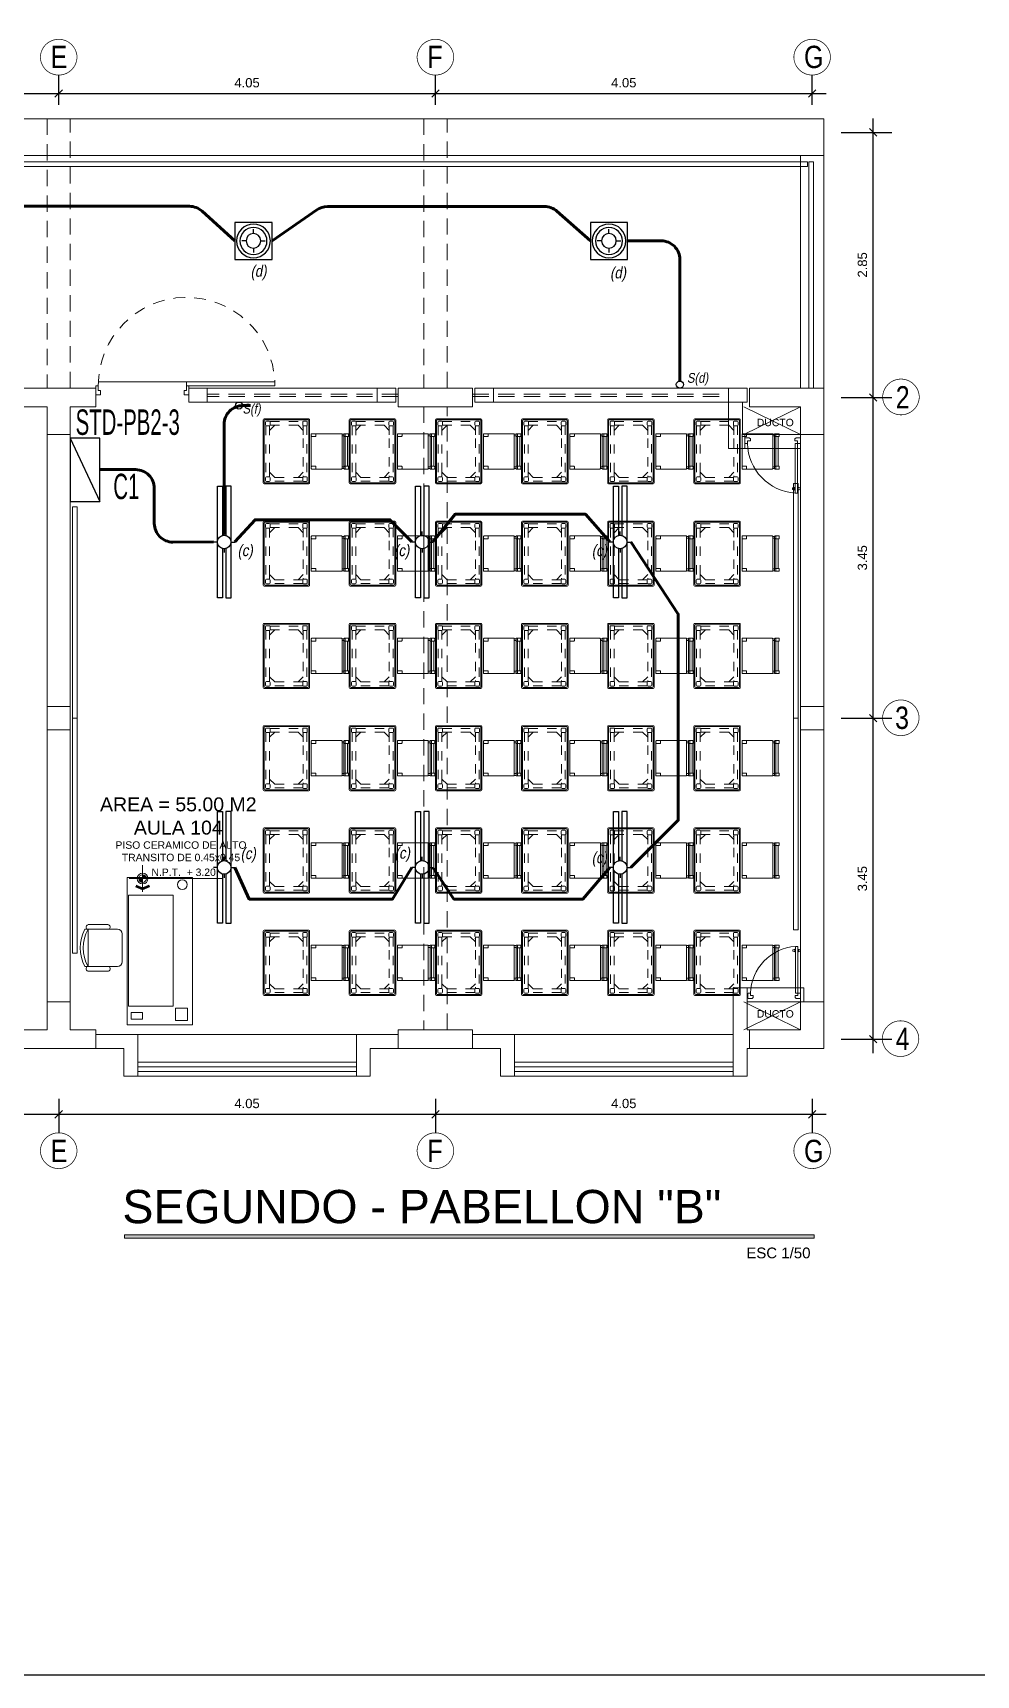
# Model space of a CAD drawing. Header units: millimetres. Extents: x 3354 to 3637, y 1117 to 1358.
# Drawn here: x 3449.8 to 3459.94, y 1164.46 to 1182.12 of the extents above; entities that cross this region are included whole.
import ezdxf

# ---------------------------------------------------------------- set-up
doc = ezdxf.new("R2010")
doc.units = ezdxf.units.MM
for name, pattern in [('ACAD_ISO03W100', [30, 12, -18]), ('ACAD_ISO07W100', [3, 0, -3]), ('DASHED2', [0.375, 0.25, -0.125]), ('TRAZOS2', [0.225, 0.15, -0.075])]:
    doc.linetypes.add(name, pattern=pattern)
for name, color, linetype, lineweight in [('ACCESORIOS', 4, 'Continuous', 18), ('cables', 152, 'Continuous', 60), ('CASCO', 252, 'Continuous', 9), ('COTAS', 7, 'Continuous', 9), ('MUEBLES ACTUAL', 35, 'Continuous', 5), ('muros', 7, 'Continuous', 5), ('TABLERO', 122, 'Continuous', 25)]:
    doc.layers.add(name, color=color, linetype=linetype, lineweight=lineweight)
doc.layers.add('Efec-muebles', color=7, linetype='Continuous', lineweight=13, true_color=0x85826f)
doc.layers.add('LUMINARIAS', color=2, linetype='Continuous')
doc.styles.add('1', font='arial.ttf')
doc.styles.add('2-SIETE', font='ARIALN.TTF', dxfattribs={"height": 0.07})
doc.styles.add('BYE', font='ARIALN.TTF', dxfattribs={"oblique": 10, "height": 2})
doc.styles.get("Standard").update_dxf_attribs({"font": 'arial.ttf'})
doc.styles.add('style1', font='arial.ttf')
doc.styles.add('style2', font='arial.ttf')
doc.dimstyles.new('Esc  1  50', dxfattribs={"dimtxt": 0.1, "dimasz": 0.08, "dimexe": 0.2, "dimexo": 0.15, "dimgap": 0.065, "dimtad": 1, "dimzin": 4, "dimdsep": 46, "dimtxsty": 'Standard', "dimblk": 'OBLIQUE', "dimcen": 0.12, "dimdle": 0.15, "dimadec": 0, "dimazin": 0, "dimtfac": 1, "dimtix": 1, "dimtmove": 0, "dimatfit": 3, "dimldrblk": 'OBLIQUE', "dimfxl": 1, "dimarcsym": 0})

# ---------------------------------------------------------------- blocks, each defined once
blk = doc.blocks.new('silla 01')
at = {"layer": 'Efec-muebles'}
for p, q in [((3688.676, 1239.913), (3688.676, 1240.263)), ((3689.076, 1240.263), (3689.076, 1239.913)), ((3688.626, 1240.013), (3688.626, 1240.228)), ((3688.676, 1240.228), (3689.076, 1240.228)), ((3689.126, 1240.013), (3689.126, 1240.228)), ((3688.676, 1239.913), (3688.676, 1240.013)), ((3689.026, 1239.863), (3688.726, 1239.863))]:
    blk.add_line(p, q, dxfattribs=at)
for centre, radius, start, end in [((3688.652, 1240.225), 0.0256, 16.274, 186.9691), ((3688.876, 1239.889), 0.424, 61.8371, 118.1629), ((3688.876, 1239.889), 0.394, 59.4733, 120.5267), ((3689.101, 1240.225), 0.0256, 353.0309, 163.726), ((3688.652, 1240.016), 0.0256, 173.0309, 343.726), ((3688.726, 1239.913), 0.05, 180, 270), ((3689.026, 1239.913), 0.05, 270, 0), ((3689.101, 1240.016), 0.0256, 196.274, 6.9691)]:
    blk.add_arc(centre, radius, start, end, dxfattribs=at)
blk = doc.blocks.new('messsa')
at = {"layer": 'Efec-muebles'}
for p, q in [((3688.12, 1239.808), (3689.705, 1239.808)), ((3688.12, 1239.108), (3688.12, 1239.808)), ((3689.705, 1239.808), (3689.705, 1239.108)), ((3689.705, 1239.108), (3688.12, 1239.108))]:
    blk.add_line(p, q, dxfattribs=at)
for points in [[(3688.311, 1239.316), (3688.311, 1239.793), (3689.504, 1239.793), (3689.504, 1239.316)], [(3689.57, 1239.643), (3689.57, 1239.765), (3689.644, 1239.765), (3689.644, 1239.643)], [(3689.523, 1239.16), (3689.523, 1239.288), (3689.657, 1239.288), (3689.657, 1239.16)]]:
    blk.add_lwpolyline(points, close=True, dxfattribs=at)
blk.add_circle((3688.196, 1239.216), 0.053, dxfattribs=at)
blk = doc.blocks.new('SDGFDG DF')
at = {"layer": 'Efec-muebles', "lineweight": 18}
for p, q in [((1023.934, 2860.289), (1023.934, 2859.609)), ((1023.944, 2860.299), (1024.424, 2860.299)), ((1023.944, 2860.279), (1023.944, 2859.619)), ((1023.954, 2860.289), (1024.414, 2860.289)), ((1023.959, 2860.264), (1023.959, 2860.234)), ((1023.969, 2860.274), (1023.999, 2860.274)), ((1023.969, 2860.224), (1023.999, 2860.224)), ((1024.009, 2860.264), (1024.009, 2860.234)), ((1024.359, 2860.264), (1024.359, 2860.234)), ((1024.369, 2860.274), (1024.399, 2860.274)), ((1024.369, 2860.224), (1024.399, 2860.224)), ((1024.409, 2860.264), (1024.409, 2860.234)), ((1024.424, 2860.279), (1024.424, 2859.619)), ((1024.434, 2860.289), (1024.434, 2859.609)), ((1023.959, 2859.664), (1023.959, 2859.634)), ((1023.999, 2859.674), (1023.969, 2859.674)), ((1023.999, 2859.624), (1023.969, 2859.624)), ((1024.009, 2859.664), (1024.009, 2859.634)), ((1024.359, 2859.664), (1024.359, 2859.634)), ((1024.399, 2859.674), (1024.369, 2859.674)), ((1024.399, 2859.624), (1024.369, 2859.624)), ((1024.409, 2859.664), (1024.409, 2859.634)), ((1024.424, 2859.599), (1023.944, 2859.599)), ((1024.414, 2859.609), (1023.954, 2859.609))]:
    blk.add_line(p, q, dxfattribs=at)
at = {"layer": 'Efec-muebles', "linetype": 'ACAD_ISO03W100', "lineweight": 18, "ltscale": 0.00105}
for p, q in [((1023.964, 2860.224), (1023.964, 2859.674)), ((1024.059, 2860.229), (1024.004, 2860.174)), ((1024.004, 2860.224), (1024.004, 2859.674)), ((1024.004, 2860.224), (1024.004, 2860.174)), ((1024.009, 2860.269), (1024.36, 2860.269)), ((1024.009, 2860.229), (1024.36, 2860.229)), ((1024.009, 2860.229), (1024.059, 2860.229)), ((1024.309, 2860.229), (1024.364, 2860.174)), ((1024.364, 2860.225), (1024.364, 2860.111)), ((1024.404, 2860.225), (1024.404, 2859.674)), ((1024.364, 2860.086), (1024.364, 2859.674)), ((1024.059, 2859.669), (1024.004, 2859.724)), ((1024.004, 2859.674), (1024.004, 2859.724)), ((1024.359, 2859.669), (1024.009, 2859.669)), ((1024.359, 2859.629), (1024.009, 2859.629)), ((1024.309, 2859.669), (1024.364, 2859.724))]:
    blk.add_line(p, q, dxfattribs=at)
at = {"layer": 'Efec-muebles', "lineweight": 18, "ltscale": 0.5}
for p, q in [((1024.452, 2860.134), (1024.452, 2859.764)), ((1024.777, 2860.139), (1024.457, 2860.139)), ((1024.497, 2860.109), (1024.457, 2860.109)), ((1024.502, 2860.139), (1024.502, 2860.114)), ((1024.782, 2859.764), (1024.782, 2860.134)), ((1024.802, 2860.134), (1024.782, 2860.134)), ((1024.802, 2860.114), (1024.782, 2860.114)), ((1024.802, 2859.764), (1024.802, 2860.134)), ((1024.847, 2860.139), (1024.807, 2860.139)), ((1024.847, 2860.109), (1024.807, 2860.109)), ((1024.817, 2859.759), (1024.817, 2860.139)), ((1024.842, 2859.789), (1024.842, 2860.109)), ((1024.852, 2860.114), (1024.852, 2860.134)), ((1024.457, 2859.789), (1024.497, 2859.789)), ((1024.807, 2859.789), (1024.847, 2859.789)), ((1024.457, 2859.759), (1024.777, 2859.759)), ((1024.502, 2859.784), (1024.502, 2859.764)), ((1024.782, 2859.784), (1024.802, 2859.784)), ((1024.782, 2859.764), (1024.802, 2859.764)), ((1024.807, 2859.759), (1024.847, 2859.759)), ((1024.852, 2859.764), (1024.852, 2859.784))]:
    blk.add_line(p, q, dxfattribs=at)
at = {"layer": 'Efec-muebles', "lineweight": 18}
for centre, start, end in [((1023.944, 2860.289), 90, 180), ((1023.954, 2860.279), 90, 180), ((1023.969, 2860.264), 90, 180), ((1023.969, 2860.234), 180, 270), ((1023.999, 2860.264), 0, 90), ((1023.999, 2860.234), 270, 0), ((1024.369, 2860.264), 90, 180), ((1024.369, 2860.234), 180, 270), ((1024.399, 2860.264), 0, 90), ((1024.399, 2860.234), 270, 0), ((1024.414, 2860.279), 0, 90), ((1024.424, 2860.289), 0, 90), ((1023.954, 2859.619), 180, 270), ((1023.969, 2859.664), 90, 180), ((1023.969, 2859.634), 180, 270), ((1023.999, 2859.664), 360, 90), ((1023.999, 2859.634), 270, 0), ((1024.369, 2859.664), 90, 180), ((1024.369, 2859.634), 180, 270), ((1024.399, 2859.664), 360, 90), ((1024.399, 2859.634), 270, 0), ((1024.414, 2859.619), 270, 0), ((1023.944, 2859.609), 180, 270), ((1024.424, 2859.609), 270, 0)]:
    blk.add_arc(centre, 0.01, start, end, dxfattribs=at)
at = {"layer": 'Efec-muebles', "lineweight": 18, "ltscale": 0.5}
for centre, start, end in [((1024.457, 2860.134), 90, 180), ((1024.457, 2860.114), 180, 270), ((1024.497, 2860.114), 270, 0), ((1024.777, 2860.134), 0, 90), ((1024.807, 2860.134), 90, 180), ((1024.807, 2860.114), 180, 270), ((1024.847, 2860.134), 0, 90), ((1024.847, 2860.114), 270, 0), ((1024.457, 2859.784), 90, 180), ((1024.497, 2859.784), 0, 90), ((1024.807, 2859.784), 90, 180), ((1024.847, 2859.784), 0, 90), ((1024.457, 2859.764), 180, 270), ((1024.497, 2859.764), 270, 0), ((1024.777, 2859.764), 270, 0), ((1024.807, 2859.764), 180, 270), ((1024.847, 2859.764), 270, 0)]:
    blk.add_arc(centre, 0.005, start, end, dxfattribs=at)
at = {"layer": 'MUEBLES ACTUAL', "linetype": 'ACAD_ISO07W100', "lineweight": 5, "ltscale": 0.002}
for p, q in [((1024.349, 2860.194), (1024.344, 2860.194)), ((1024.361, 2860.209), (1024.357, 2860.209))]:
    blk.add_line(p, q, dxfattribs=at)
blk = doc.blocks.new('fluorecescente')
at = {"color": 2}
for p, q in [((1779.345, 727.262), (1779.305, 727.262)), ((1779.418, 727.335), (1779.418, 727.375)), ((1779.492, 727.262), (1779.532, 727.262)), ((1779.418, 727.188), (1779.418, 727.148))]:
    blk.add_line(p, q, dxfattribs=at)
for points in [[(1779.348, 727.28), (1778.818, 727.28), (1778.818, 727.335), (1780.018, 727.335), (1780.018, 727.28), (1779.489, 727.28)], [(1779.348, 727.243), (1778.818, 727.243), (1778.818, 727.188), (1780.018, 727.188), (1780.018, 727.243), (1779.489, 727.243)]]:
    blk.add_lwpolyline(points, dxfattribs=at)
blk.add_circle((1779.418, 727.262), 0.0733, dxfattribs=at)
blk = doc.blocks.new('D')
at = {"layer": 'TABLERO'}
blk.add_line((3390.514, 1173.454), (3390.831, 1172.773), dxfattribs=at)
blk.add_lwpolyline([(3390.514, 1173.454), (3390.514, 1172.773), (3390.831, 1172.773), (3390.831, 1173.454)], close=True, dxfattribs=at)
blk = doc.blocks.new('FLUORESCENTE CIRCULAR 1x32W')
at = {"layer": 'LUMINARIAS'}
for p, q in [((1338.211, 550.574), (1338.211, 550.61)), ((1338.152, 550.515), (1338.116, 550.515)), ((1338.211, 550.456), (1338.211, 550.421)), ((1338.27, 550.515), (1338.305, 550.515))]:
    blk.add_line(p, q, dxfattribs=at)
blk.add_lwpolyline([(1338.06, 550.665), (1338.36, 550.665), (1338.36, 550.365), (1338.06, 550.365)], close=True, dxfattribs=at)
for centre, radius in [((1338.21, 550.515), 0.136), ((1338.21, 550.515), 0.109), ((1338.211, 550.515), 0.0592)]:
    blk.add_circle(centre, radius, dxfattribs=at)
blk = doc.blocks.new('_Oblique')
at = {"color": 0, "linetype": 'ByBlock', "lineweight": -2}
blk.add_line((-0.5, -0.5), (0.5, 0.5), dxfattribs=at)
blk = doc.blocks.new('*D324')
at = {"layer": 'CASCO', "color": 0, "lineweight": -2, "transparency": 16777216}
for p, q in [((3446.026, 1170.653), (3446.026, 1170.29)), ((3450.076, 1170.658), (3450.076, 1170.29)), ((3445.876, 1170.49), (3450.226, 1170.49))]:
    blk.add_line(p, q, dxfattribs=at)
at = {"layer": 'Defpoints', "color": 0, "transparency": 16777216}
for p in [(3446.026, 1170.803), (3450.076, 1170.808), (3450.076, 1170.49)]:
    blk.add_point(p, dxfattribs=at)
at = {"layer": 'CASCO', "color": 0, "lineweight": -2, "transparency": 16777216, "xscale": 0.08, "yscale": 0.08, "zscale": 0.08, "rotation": 180}
blk.add_blockref('_Oblique', (3446.026, 1170.49), dxfattribs=at)
at = {"layer": 'CASCO', "color": 0, "lineweight": -2, "transparency": 16777216, "xscale": 0.08, "yscale": 0.08, "zscale": 0.08}
blk.add_blockref('_Oblique', (3450.076, 1170.49), dxfattribs=at)
at = {"layer": 'CASCO', "color": 0, "transparency": 16777216, "insert": (3448.051, 1170.606), "char_height": 0.1, "attachment_point": 5}
blk.add_mtext('4.05', dxfattribs=at)
blk = doc.blocks.new('*D325')
at = {"layer": 'CASCO', "color": 0, "lineweight": -2, "transparency": 16777216}
for p, q in [((3450.076, 1170.658), (3450.076, 1170.29)), ((3454.126, 1170.658), (3454.126, 1170.29)), ((3449.926, 1170.49), (3454.276, 1170.49))]:
    blk.add_line(p, q, dxfattribs=at)
at = {"layer": 'Defpoints', "color": 0, "transparency": 16777216}
for p in [(3450.076, 1170.808), (3454.126, 1170.808), (3454.126, 1170.49)]:
    blk.add_point(p, dxfattribs=at)
at = {"layer": 'CASCO', "color": 0, "lineweight": -2, "transparency": 16777216, "xscale": 0.08, "yscale": 0.08, "zscale": 0.08, "rotation": 180}
blk.add_blockref('_Oblique', (3450.076, 1170.49), dxfattribs=at)
at = {"layer": 'CASCO', "color": 0, "lineweight": -2, "transparency": 16777216, "xscale": 0.08, "yscale": 0.08, "zscale": 0.08}
blk.add_blockref('_Oblique', (3454.126, 1170.49), dxfattribs=at)
at = {"layer": 'CASCO', "color": 0, "transparency": 16777216, "insert": (3452.101, 1170.606), "char_height": 0.1, "attachment_point": 5}
blk.add_mtext('4.05', dxfattribs=at)
blk = doc.blocks.new('*D326')
at = {"layer": 'CASCO', "color": 0, "lineweight": -2, "transparency": 16777216}
for p, q in [((3454.126, 1170.658), (3454.126, 1170.29)), ((3458.176, 1170.658), (3458.176, 1170.29)), ((3453.976, 1170.49), (3458.326, 1170.49))]:
    blk.add_line(p, q, dxfattribs=at)
at = {"layer": 'Defpoints', "color": 0, "transparency": 16777216}
for p in [(3454.126, 1170.808), (3458.176, 1170.808), (3458.176, 1170.49)]:
    blk.add_point(p, dxfattribs=at)
at = {"layer": 'CASCO', "color": 0, "lineweight": -2, "transparency": 16777216, "xscale": 0.08, "yscale": 0.08, "zscale": 0.08, "rotation": 180}
blk.add_blockref('_Oblique', (3454.126, 1170.49), dxfattribs=at)
at = {"layer": 'CASCO', "color": 0, "lineweight": -2, "transparency": 16777216, "xscale": 0.08, "yscale": 0.08, "zscale": 0.08}
blk.add_blockref('_Oblique', (3458.176, 1170.49), dxfattribs=at)
at = {"layer": 'CASCO', "color": 0, "transparency": 16777216, "insert": (3456.151, 1170.606), "char_height": 0.1, "attachment_point": 5}
blk.add_mtext('4.05', dxfattribs=at)
blk = doc.blocks.new('*D330')
at = {"layer": 'CASCO', "color": 0, "lineweight": -2, "transparency": 16777216}
for p, q in [((3458.833, 1171.149), (3458.833, 1174.899)), ((3458.487, 1174.749), (3459.033, 1174.749)), ((3458.487, 1171.299), (3459.033, 1171.299))]:
    blk.add_line(p, q, dxfattribs=at)
at = {"layer": 'Defpoints', "color": 0, "transparency": 16777216}
for p in [(3458.337, 1174.749), (3458.833, 1174.749), (3458.337, 1171.299)]:
    blk.add_point(p, dxfattribs=at)
at = {"layer": 'CASCO', "color": 0, "lineweight": -2, "transparency": 16777216, "xscale": 0.08, "yscale": 0.08, "zscale": 0.08}
for p, rotation in [((3458.833, 1174.749), 90), ((3458.833, 1171.299), 270)]:
    blk.add_blockref('_Oblique', p, dxfattribs=dict(at, rotation=rotation))
at = {"layer": 'CASCO', "color": 0, "transparency": 16777216, "insert": (3458.717, 1173.024), "char_height": 0.1, "attachment_point": 5, "rotation": 90}
blk.add_mtext('3.45', dxfattribs=at)
blk = doc.blocks.new('*D331')
at = {"layer": 'CASCO', "color": 0, "lineweight": -2, "transparency": 16777216}
for p, q in [((3458.833, 1174.599), (3458.833, 1178.349)), ((3458.487, 1178.199), (3459.033, 1178.199)), ((3458.487, 1174.749), (3459.033, 1174.749))]:
    blk.add_line(p, q, dxfattribs=at)
at = {"layer": 'Defpoints', "color": 0, "transparency": 16777216}
for p in [(3458.337, 1178.199), (3458.833, 1178.199), (3458.337, 1174.749)]:
    blk.add_point(p, dxfattribs=at)
at = {"layer": 'CASCO', "color": 0, "lineweight": -2, "transparency": 16777216, "xscale": 0.08, "yscale": 0.08, "zscale": 0.08}
for p, rotation in [((3458.833, 1178.199), 90), ((3458.833, 1174.749), 270)]:
    blk.add_blockref('_Oblique', p, dxfattribs=dict(at, rotation=rotation))
at = {"layer": 'CASCO', "color": 0, "transparency": 16777216, "insert": (3458.717, 1176.474), "char_height": 0.1, "attachment_point": 5, "rotation": 90}
blk.add_mtext('3.45', dxfattribs=at)
blk = doc.blocks.new('*D332')
at = {"layer": 'CASCO', "color": 0, "lineweight": -2, "transparency": 16777216}
for p, q in [((3458.833, 1178.049), (3458.833, 1181.199)), ((3458.487, 1181.049), (3459.033, 1181.049)), ((3458.487, 1178.199), (3459.033, 1178.199))]:
    blk.add_line(p, q, dxfattribs=at)
at = {"layer": 'Defpoints', "color": 0, "transparency": 16777216}
for p in [(3458.337, 1181.049), (3458.833, 1181.049), (3458.337, 1178.199)]:
    blk.add_point(p, dxfattribs=at)
at = {"layer": 'CASCO', "color": 0, "lineweight": -2, "transparency": 16777216, "xscale": 0.08, "yscale": 0.08, "zscale": 0.08}
for p, rotation in [((3458.833, 1181.049), 90), ((3458.833, 1178.199), 270)]:
    blk.add_blockref('_Oblique', p, dxfattribs=dict(at, rotation=rotation))
at = {"layer": 'CASCO', "color": 0, "transparency": 16777216, "insert": (3458.717, 1179.624), "char_height": 0.1, "attachment_point": 5, "rotation": 90}
blk.add_mtext('2.85', dxfattribs=at)
blk = doc.blocks.new('*D336')
at = {"layer": 'CASCO', "color": 0, "lineweight": -2, "transparency": 16777216}
for p, q in [((3446.026, 1181.351), (3446.026, 1181.666)), ((3450.076, 1181.346), (3450.076, 1181.666)), ((3445.876, 1181.466), (3450.226, 1181.466))]:
    blk.add_line(p, q, dxfattribs=at)
at = {"layer": 'Defpoints', "color": 0, "transparency": 16777216}
for p in [(3450.076, 1181.466), (3446.026, 1181.201), (3450.076, 1181.196)]:
    blk.add_point(p, dxfattribs=at)
at = {"layer": 'CASCO', "color": 0, "lineweight": -2, "transparency": 16777216, "xscale": 0.08, "yscale": 0.08, "zscale": 0.08, "rotation": 180}
blk.add_blockref('_Oblique', (3446.026, 1181.466), dxfattribs=at)
at = {"layer": 'CASCO', "color": 0, "lineweight": -2, "transparency": 16777216, "xscale": 0.08, "yscale": 0.08, "zscale": 0.08}
blk.add_blockref('_Oblique', (3450.076, 1181.466), dxfattribs=at)
at = {"layer": 'CASCO', "color": 0, "transparency": 16777216, "insert": (3448.051, 1181.582), "char_height": 0.1, "attachment_point": 5}
blk.add_mtext('4.05', dxfattribs=at)
blk = doc.blocks.new('*D337')
at = {"layer": 'CASCO', "color": 0, "lineweight": -2, "transparency": 16777216}
for p, q in [((3450.076, 1181.346), (3450.076, 1181.666)), ((3454.126, 1181.346), (3454.126, 1181.666)), ((3449.926, 1181.466), (3454.276, 1181.466))]:
    blk.add_line(p, q, dxfattribs=at)
at = {"layer": 'Defpoints', "color": 0, "transparency": 16777216}
for p in [(3454.126, 1181.466), (3450.076, 1181.196), (3454.126, 1181.196)]:
    blk.add_point(p, dxfattribs=at)
at = {"layer": 'CASCO', "color": 0, "lineweight": -2, "transparency": 16777216, "xscale": 0.08, "yscale": 0.08, "zscale": 0.08, "rotation": 180}
blk.add_blockref('_Oblique', (3450.076, 1181.466), dxfattribs=at)
at = {"layer": 'CASCO', "color": 0, "lineweight": -2, "transparency": 16777216, "xscale": 0.08, "yscale": 0.08, "zscale": 0.08}
blk.add_blockref('_Oblique', (3454.126, 1181.466), dxfattribs=at)
at = {"layer": 'CASCO', "color": 0, "transparency": 16777216, "insert": (3452.101, 1181.582), "char_height": 0.1, "attachment_point": 5}
blk.add_mtext('4.05', dxfattribs=at)
blk = doc.blocks.new('*D338')
at = {"layer": 'CASCO', "color": 0, "lineweight": -2, "transparency": 16777216}
for p, q in [((3454.126, 1181.346), (3454.126, 1181.666)), ((3458.176, 1181.346), (3458.176, 1181.666)), ((3453.976, 1181.466), (3458.326, 1181.466))]:
    blk.add_line(p, q, dxfattribs=at)
at = {"layer": 'Defpoints', "color": 0, "transparency": 16777216}
for p in [(3458.176, 1181.466), (3454.126, 1181.196), (3458.176, 1181.196)]:
    blk.add_point(p, dxfattribs=at)
at = {"layer": 'CASCO', "color": 0, "lineweight": -2, "transparency": 16777216, "xscale": 0.08, "yscale": 0.08, "zscale": 0.08, "rotation": 180}
blk.add_blockref('_Oblique', (3454.126, 1181.466), dxfattribs=at)
at = {"layer": 'CASCO', "color": 0, "lineweight": -2, "transparency": 16777216, "xscale": 0.08, "yscale": 0.08, "zscale": 0.08}
blk.add_blockref('_Oblique', (3458.176, 1181.466), dxfattribs=at)
at = {"layer": 'CASCO', "color": 0, "transparency": 16777216, "insert": (3456.151, 1181.582), "char_height": 0.1, "attachment_point": 5}
blk.add_mtext('4.05', dxfattribs=at)
blk = doc.blocks.new('cgytutytry')
at = {"layer": 'CASCO'}
for p, q in [((-4.482, 891.175), (-4.487, 891.175)), ((-4.487, 891.175), (-4.487, 891.1)), ((-4.487, 891.1), (-4.487, 891.175)), ((-4.487, 891.175), (-4.482, 891.175)), ((-4.467, 891.08), (-4.487, 891.1)), ((-4.467, 891.08), (-4.487, 891.1)), ((-4.482, 891.18), (-4.482, 891.175)), ((-4.391, 891.18), (-4.482, 891.18)), ((-4.482, 891.175), (-4.482, 891.18)), ((-4.432, 891.08), (-4.467, 891.08)), ((-4.432, 891.08), (-4.467, 891.08)), ((-4.386, 891.126), (-4.432, 891.126)), ((-4.432, 891.126), (-4.432, 891.08)), ((-4.391, 891.18), (-4.391, 891.175)), ((-4.391, 891.18), (-4.391, 891.175)), ((-4.386, 891.175), (-4.391, 891.175)), ((-4.391, 891.175), (-4.386, 891.175)), ((-4.386, 891.175), (-4.386, 891.126)), ((-4.386, 891.175), (-4.386, 891.126)), ((-4.386, 891.085), (-4.386, 891.126)), ((-4.386, 891.126), (-3.497, 891.126)), ((-3.497, 891.085), (-4.386, 891.085)), ((-3.598, 891.132), (-3.598, 891.14)), ((-3.598, 891.14), (-3.594, 891.14)), ((-3.55, 891.132), (-3.598, 891.132)), ((-3.598, 891.075), (-3.598, 891.08)), ((-3.598, 891.08), (-3.55, 891.08)), ((-3.594, 891.075), (-3.598, 891.075)), ((-3.594, 891.155), (-3.589, 891.175)), ((-3.594, 891.14), (-3.594, 891.155)), ((-3.594, 891.057), (-3.594, 891.075)), ((-3.589, 891.037), (-3.594, 891.057)), ((-3.589, 891.175), (-3.559, 891.175)), ((-3.559, 891.037), (-3.589, 891.037)), ((-3.559, 891.175), (-3.554, 891.155)), ((-3.554, 891.057), (-3.559, 891.037)), ((-3.554, 891.155), (-3.554, 891.137)), ((-3.554, 891.137), (-3.55, 891.137)), ((-3.55, 891.075), (-3.554, 891.075)), ((-3.554, 891.075), (-3.554, 891.057)), ((-3.55, 891.137), (-3.55, 891.132)), ((-3.55, 891.08), (-3.55, 891.075)), ((-3.497, 891.126), (-3.497, 891.085)), ((-4.467, 890.281), (-4.487, 890.261)), ((-4.487, 890.261), (-4.467, 890.281)), ((-4.487, 890.261), (-4.487, 890.185)), ((-4.487, 890.185), (-4.487, 890.261)), ((-4.487, 890.185), (-4.482, 890.185)), ((-4.482, 890.185), (-4.487, 890.185)), ((-4.482, 890.185), (-4.482, 890.18)), ((-4.482, 890.18), (-4.482, 890.185)), ((-4.482, 890.18), (-4.391, 890.18)), ((-4.467, 890.281), (-4.433, 890.281)), ((-4.467, 890.281), (-4.433, 890.281)), ((-4.433, 890.281), (-4.433, 890.231)), ((-4.433, 890.231), (-4.386, 890.231)), ((-4.391, 890.185), (-4.386, 890.185)), ((-4.391, 890.185), (-4.391, 890.18)), ((-4.386, 890.185), (-4.391, 890.185)), ((-4.391, 890.185), (-4.391, 890.18)), ((-4.386, 890.231), (-4.386, 890.185)), ((-4.386, 890.231), (-4.386, 890.185))]:
    blk.add_line(p, q, dxfattribs=at)
for points in [[(-4.432, 891.08), (-4.432, 891.126), (-4.386, 891.126)], [(-4.386, 890.231), (-4.433, 890.231), (-4.433, 890.281)]]:
    blk.add_lwpolyline(points, dxfattribs=at)
for points in [[(-3.497, 891.126), (-3.497, 891.085), (-4.386, 891.085), (-4.386, 891.126)], [(-3.55, 891.132), (-3.55, 891.137), (-3.598, 891.137), (-3.598, 891.132)], [(-3.55, 891.08), (-3.55, 891.075), (-3.598, 891.075), (-3.598, 891.08)], [(-3.554, 891.14), (-3.554, 891.155), (-3.559, 891.175), (-3.589, 891.175), (-3.594, 891.155), (-3.594, 891.14)], [(-3.554, 891.071), (-3.554, 891.057), (-3.559, 891.037), (-3.589, 891.037), (-3.594, 891.057), (-3.594, 891.071)]]:
    blk.add_lwpolyline(points, close=True, dxfattribs=at)
blk.add_arc((-4.408, 891.143), 0.913, 271.3362, 356.359, dxfattribs=at)
blk = doc.blocks.new('dtyrdyt')
at = {"layer": 'CASCO'}
h = blk.add_hatch(color=256, dxfattribs=at)
h.paths.add_polyline_path([(850.126, 424.939), (850.167, 424.939, 0.414214), (850.126, 424.98)])
h.paths.add_polyline_path([(850.126, 424.898), (850.126, 424.939), (850.084, 424.939, 0.414214)])
blk.add_hatch(color=256, dxfattribs=at).paths.add_polyline_path([(850.126, 424.839), (850.057, 424.867), (850.049, 424.849), (850.126, 424.818), (850.202, 424.849), (850.194, 424.867)])
for p, q in [((850.126, 424.939), (850.126, 425.084)), ((849.981, 424.939), (850.981, 424.939)), ((850.126, 424.939), (850.126, 424.795)), ((850.126, 424.818), (850.049, 424.849)), ((850.126, 424.839), (850.057, 424.867)), ((850.126, 424.839), (850.194, 424.867)), ((850.126, 424.818), (850.202, 424.849)), ((850.202, 424.849), (850.194, 424.867))]:
    blk.add_line(p, q, dxfattribs=at)
for radius in [0.0578, 0.0413]:
    blk.add_circle((850.126, 424.939), radius, dxfattribs=at)
blk = doc.blocks.new('THT')
for p, q in [((-1.074, 0.413), (-1.014, 0.413)), ((-1.074, 0.293), (-1.074, 0.413)), ((-1.044, 0.293), (-1.074, 0.293)), ((-1.044, 0.353), (-1.044, 0.293)), ((-1.014, 0.353), (-1.044, 0.353)), ((0.096, 0.245), (-1.044, 0.245)), ((-1.014, 0.413), (-1.014, 0.353)), ((0.126, 0.413), (0.066, 0.413)), ((0.066, 0.413), (0.066, 0.353)), ((0.066, 0.353), (0.096, 0.353)), ((0.096, 0.353), (0.096, 0.293)), ((0.096, 0.293), (0.126, 0.293)), ((0.096, 0.293), (0.096, 0.245)), ((1.236, 0.293), (0.096, 0.293)), ((0.096, 0.245), (1.236, 0.245)), ((0.126, 0.293), (0.126, 0.413)), ((1.236, 0.245), (1.236, 0.293))]:
    blk.add_line(p, q)
at = {"linetype": 'TRAZOS2'}
blk.add_arc((0.096, 0.293), 1.14, 180, 357.5868, dxfattribs=at)
blk = doc.blocks.new('WE')
at = {"layer": 'CASCO', "lineweight": 0}
blk.add_line((3458.301, 1180.799), (3458.301, 1178.299), dxfattribs=at)
at = {"layer": 'CASCO', "lineweight": 5}
for p, q in [((3457.441, 1178.099), (3458.051, 1177.799)), ((3458.051, 1178.099), (3457.441, 1177.799)), ((3457.441, 1171.399), (3458.051, 1171.699)), ((3458.051, 1171.399), (3457.441, 1171.699))]:
    blk.add_line(p, q, dxfattribs=at)
at = {"layer": 'CASCO'}
blk.add_line((3450.101, 1177.799), (3449.951, 1177.799), dxfattribs=at)
at = {"layer": 'CASCO', "lineweight": 0, "ltscale": 0.5}
for p, q in [((3453.276, 1171.349), (3450.926, 1171.349)), ((3457.326, 1171.349), (3454.976, 1171.349))]:
    blk.add_line(p, q, dxfattribs=at)
at = {"layer": 'CASCO', "ltscale": 2}
for p, q in [((3450.926, 1171.052), (3453.276, 1171.052)), ((3454.976, 1171.052), (3457.326, 1171.052)), ((3453.276, 1170.899), (3450.926, 1170.899)), ((3457.326, 1170.899), (3454.976, 1170.899))]:
    blk.add_line(p, q, dxfattribs=at)
at = {"layer": 'CASCO', "ltscale": 2, "const_width": 0.0076}
for points in [[(3450.273, 1181.862, 0.951688), (3449.879, 1181.862, 1)], [(3454.323, 1181.862, 0.951688), (3453.929, 1181.862, 1)], [(3458.373, 1181.862, 0.951688), (3457.979, 1181.862, 1)], [(3458.93, 1171.299, 0.951688), (3459.323, 1171.299, 1)], [(3450.273, 1170.094, -0.951688), (3449.879, 1170.094, -1)], [(3454.323, 1170.094, -0.951688), (3453.929, 1170.094, -1)], [(3458.373, 1170.094, -0.951688), (3457.979, 1170.094, -1)]]:
    blk.add_lwpolyline(points, format="xyb", close=True, dxfattribs=at)
at = {"layer": 'CASCO', "lineweight": 0, "ltscale": 0.5}
for points in [[(3433.751, 1181.196), (3433.751, 1181.196), (3458.301, 1181.196), (3458.301, 1180.799)], [(3458.051, 1180.799), (3458.051, 1178.299), (3458.301, 1178.299), (3458.301, 1180.799)]]:
    blk.add_lwpolyline(points, dxfattribs=at)
at = {"layer": 'CASCO', "linetype": 'DASHED2', "ltscale": 0.7}
for points in [[(3449.951, 1181.196), (3449.951, 1178.299), (3450.201, 1178.299), (3450.201, 1181.196)], [(3454.001, 1181.196), (3454.001, 1178.299), (3454.251, 1178.299), (3454.251, 1181.196)], [(3453.726, 1178.234), (3451.672, 1178.234)], [(3453.726, 1178.21), (3451.672, 1178.21)], [(3454.526, 1178.234), (3457.276, 1178.234)], [(3454.526, 1178.21), (3457.276, 1178.21)]]:
    blk.add_lwpolyline(points, dxfattribs=at)
at = {"layer": 'CASCO', "lineweight": 0}
blk.add_lwpolyline([(3458.301, 1180.799), (3458.301, 1180.799), (3433.751, 1180.799), (3433.751, 1180.799)], dxfattribs=at)
for points in [[(3458.126, 1180.683), (3458.126, 1180.733), (3433.911, 1180.733), (3433.911, 1180.683)], [(3458.139, 1178.299), (3458.189, 1178.299), (3458.189, 1180.733), (3458.139, 1180.733)]]:
    blk.add_lwpolyline(points, close=True, dxfattribs=at)
at = {"layer": 'CASCO'}
for points in [[(3449.676, 1178.099), (3449.951, 1178.099), (3449.951, 1177.799), (3450.201, 1177.799), (3450.201, 1178.099), (3450.476, 1178.099), (3450.476, 1178.299), (3450.201, 1178.299), (3449.951, 1178.299), (3449.676, 1178.299)], [(3451.476, 1178.299), (3451.672, 1178.299), (3451.672, 1178.149), (3451.476, 1178.149)], [(3453.701, 1178.299), (3453.501, 1178.299), (3453.501, 1178.149), (3453.701, 1178.149)], [(3454.751, 1178.299), (3454.551, 1178.299), (3454.551, 1178.149), (3454.751, 1178.149)], [(3457.476, 1178.299), (3457.276, 1178.299), (3457.276, 1178.149), (3457.476, 1178.149)], [(3458.051, 1174.874), (3458.301, 1174.874), (3458.301, 1177.799), (3458.051, 1177.799)], [(3458.026, 1174.749), (3458.026, 1177.274), (3457.976, 1177.274), (3457.976, 1174.749)], [(3450.226, 1174.749), (3450.226, 1177.024), (3450.276, 1177.024), (3450.276, 1174.749)], [(3450.201, 1174.624), (3450.201, 1174.874), (3449.951, 1174.874), (3449.951, 1174.624)], [(3450.226, 1174.749), (3450.226, 1172.224), (3450.276, 1172.224), (3450.276, 1174.749)], [(3458.026, 1174.749), (3458.026, 1172.474), (3457.976, 1172.474), (3457.976, 1174.749)], [(3458.051, 1174.624), (3458.051, 1174.874), (3458.301, 1174.874), (3458.301, 1174.624)], [(3449.951, 1174.624), (3450.201, 1174.624), (3450.201, 1171.699), (3449.951, 1171.699)], [(3458.051, 1174.624), (3458.301, 1174.624), (3458.301, 1171.699), (3458.051, 1171.699)], [(3449.676, 1171.399), (3449.951, 1171.399), (3449.951, 1171.699), (3450.201, 1171.699), (3450.201, 1171.399), (3450.476, 1171.399), (3450.476, 1171.199), (3450.476, 1171.199), (3449.676, 1171.199), (3449.676, 1171.199)]]:
    blk.add_lwpolyline(points, close=True, dxfattribs=at)
at = {"layer": 'CASCO', "ltscale": 2}
for points in [[(3451.672, 1178.299), (3451.672, 1178.149), (3453.501, 1178.149), (3453.501, 1178.299)], [(3454.751, 1178.299), (3454.751, 1178.149), (3457.276, 1178.149), (3457.276, 1178.299)], [(3450.201, 1174.874), (3450.201, 1177.799), (3449.951, 1177.799), (3449.951, 1176.849), (3449.951, 1176.849), (3449.951, 1176.699), (3449.951, 1176.699), (3449.951, 1174.874)], [(3450.926, 1170.899), (3450.776, 1170.899), (3450.776, 1171.199), (3450.476, 1171.199), (3450.476, 1171.349), (3450.926, 1171.349)], [(3453.726, 1171.199), (3453.426, 1171.199), (3453.426, 1170.899), (3453.276, 1170.899), (3453.276, 1171.349), (3453.726, 1171.349)], [(3454.976, 1170.899), (3454.826, 1170.899), (3454.826, 1171.199), (3454.526, 1171.199), (3454.526, 1171.349), (3454.976, 1171.349)]]:
    blk.add_lwpolyline(points, close=True, dxfattribs=at)
at = {"layer": 'CASCO'}
for points in [[(3453.726, 1178.299), (3453.726, 1178.099), (3454.526, 1178.099), (3454.526, 1178.299), (3453.726, 1178.299)], [(3457.501, 1178.299), (3458.301, 1178.299), (3458.301, 1177.799), (3458.051, 1177.799), (3458.051, 1178.099), (3457.501, 1178.099), (3457.501, 1178.299)], [(3457.501, 1171.199), (3458.301, 1171.199), (3458.301, 1171.699), (3458.051, 1171.699), (3458.051, 1171.399), (3457.501, 1171.399), (3457.501, 1171.199)], [(3453.726, 1171.399), (3453.726, 1171.199), (3454.526, 1171.199), (3454.526, 1171.399), (3453.726, 1171.399)], [(3450.926, 1170.952), (3453.276, 1170.952), (3453.276, 1171.002), (3450.926, 1171.002), (3450.926, 1170.952)], [(3454.976, 1170.952), (3457.326, 1170.952), (3457.326, 1171.002), (3454.976, 1171.002), (3454.976, 1170.952)]]:
    blk.add_lwpolyline(points, dxfattribs=at)
at = {"layer": 'CASCO', "const_width": 0.0076}
for points in [[(3458.934, 1178.199, 0.951688), (3459.328, 1178.199, 1)], [(3458.933, 1174.749, 0.951688), (3459.326, 1174.749, 1)]]:
    blk.add_lwpolyline(points, format="xyb", close=True, dxfattribs=at)
at = {"layer": 'CASCO', "linetype": 'DASHED2', "ltscale": 0.7}
blk.add_lwpolyline([(3454.001, 1171.399), (3454.251, 1171.399), (3454.251, 1178.099), (3454.001, 1178.099)], close=True, dxfattribs=at)
at = {"layer": 'CASCO', "ltscale": 2}
for points in [[(3457.276, 1178.149), (3457.276, 1177.649), (3457.451, 1177.649), (3457.451, 1177.799), (3457.426, 1177.799), (3457.426, 1178.149), (3457.276, 1178.149)], [(3457.476, 1171.399), (3457.501, 1171.399), (3457.501, 1171.199), (3457.476, 1171.199), (3457.476, 1170.899), (3457.326, 1170.899), (3457.326, 1171.349), (3457.326, 1171.349), (3457.326, 1171.849), (3457.476, 1171.849), (3457.476, 1171.849), (3457.476, 1171.849), (3457.476, 1171.399)]]:
    blk.add_lwpolyline(points, dxfattribs=at)
at = {"layer": 'CASCO', "lineweight": 0, "ltscale": 0.5}
blk.add_lwpolyline([(3449.951, 1171.699), (3450.201, 1171.699), (3450.201, 1177.799), (3449.951, 1177.799)], close=True, dxfattribs=at)
at = {"layer": 'CASCO', "lineweight": 5}
for points in [[(3457.451, 1177.649), (3458.051, 1177.649), (3458.051, 1177.799), (3457.451, 1177.799)], [(3457.476, 1171.849), (3458.086, 1171.849), (3458.086, 1171.699), (3457.476, 1171.699)]]:
    blk.add_lwpolyline(points, close=True, dxfattribs=at)
at = {"layer": 'CASCO', "xscale": -0.833352957778536, "yscale": 0.833352957778536, "zscale": 0.833352957778536, "rotation": 180}
blk.add_blockref('THT', (3451.371, 1178.569), dxfattribs=at)
at = {"layer": 'CASCO', "lineweight": 13, "rotation": 270}
for p, xscale, yscale, zscale in [((2923.343, 1175.072), 0.5999999999998181, 0.5999999999998181, 0.5999999999998181), ((2954.456, 1174.271), -0.5650878199641471, 0.5650878199641471, 0.5650878199641471)]:
    blk.add_blockref('cgytutytry', p, dxfattribs=dict(at, xscale=xscale, yscale=yscale, zscale=zscale))
at = {"layer": 'CASCO'}
blk.add_blockref('dtyrdyt', (2600.852, 748.086), dxfattribs=at)
at = {"layer": 'Efec-muebles'}
blk.add_blockref('SDGFDG DF', (2432.97, -1682.33), dxfattribs=at)
at = {"layer": 'CASCO', "style": 'style1', "width": 0.8}
for s, p in [('E', (3449.989, 1181.74)), ('F', (3454.039, 1181.74)), ('G', (3458.089, 1181.74)), ('2', (3459.075, 1178.08)), ('3', (3459.068, 1174.634)), ('4', (3459.074, 1171.181)), ('E', (3449.989, 1169.976)), ('F', (3454.039, 1169.976)), ('G', (3458.089, 1169.976))]:
    blk.add_text(s, height=0.24, dxfattribs=at).set_placement(p)
at = {"layer": 'CASCO', "style": '1'}
blk.add_text('N.P.T.  + 3.20', height=0.08, dxfattribs=at).set_placement((3451.073, 1173.053))
at = {"layer": 'CASCO', "width": 2.09636, "style": '1'}
for s, insert, char_height, attachment_point in [('\\A1;DUCTO', (3457.78, 1177.969), 0.08, 2), ('PISO CERAMICO DE ALTO\\PTRANSITO DE 0.45x0.45', (3451.391, 1173.211), 0.07998, 8), ('\\A1;DUCTO', (3457.78, 1171.529), 0.08, 8)]:
    blk.add_mtext(s, dxfattribs=dict(at, insert=insert, char_height=char_height, attachment_point=attachment_point))
at = {"layer": 'CASCO', "insert": (3451.362, 1173.697), "char_height": 0.15, "attachment_point": 5, "style": 'style2'}
blk.add_mtext('\\A1;AREA = 55.00 M2\\PAULA 104', dxfattribs=at)
at = {"layer": 'CASCO'}
for base, p1, p2, picture, middle in [((3450.076, 1181.466), (3446.026, 1181.201), (3450.076, 1181.196), '*D336', (3448.051, 1181.582)), ((3454.126, 1181.466), (3450.076, 1181.196), (3454.126, 1181.196), '*D337', (3452.101, 1181.582)), ((3458.176, 1181.466), (3454.126, 1181.196), (3458.176, 1181.196), '*D338', (3456.151, 1181.582)), ((3450.076, 1170.49), (3446.026, 1170.803), (3450.076, 1170.808), '*D324', (3448.051, 1170.606)), ((3454.126, 1170.49), (3450.076, 1170.808), (3454.126, 1170.808), '*D325', (3452.101, 1170.606)), ((3458.176, 1170.49), (3454.126, 1170.808), (3458.176, 1170.808), '*D326', (3456.151, 1170.606))]:
    dim = blk.add_linear_dim(base=base, p1=p1, p2=p2, dimstyle='Esc  1  50', dxfattribs=at)
    dim.commit()
    dim.dimension.update_dxf_attribs({"geometry": picture, "text_midpoint": middle})
for base, p1, p2, picture, middle in [((3458.833, 1181.049), (3458.337, 1178.199), (3458.337, 1181.049), '*D332', (3458.717, 1179.624)), ((3458.833, 1178.199), (3458.337, 1174.749), (3458.337, 1178.199), '*D331', (3458.717, 1176.474)), ((3458.833, 1174.749), (3458.337, 1171.299), (3458.337, 1174.749), '*D330', (3458.717, 1173.024))]:
    dim = blk.add_linear_dim(base=base, p1=p1, p2=p2, angle=270, dimstyle='Esc  1  50', dxfattribs=at)
    dim.commit()
    dim.dimension.update_dxf_attribs({"geometry": picture, "text_midpoint": middle})

msp = doc.modelspace()

# ---------------------------------------------------------------- hatches: boundary and pattern name
at = {"layer": 'muros', "ltscale": 2}
msp.add_hatch(color=7, dxfattribs=at).paths.add_polyline_path([(3458.199, 1169.158), (3458.199, 1169.194), (3450.785, 1169.194), (3450.785, 1169.158)])

# ---------------------------------------------------------------- linework, layer by layer
at = {"ltscale": 2}
msp.add_lwpolyline([(3410.089, 1199.183), (3462.641, 1199.183), (3462.641, 1164.459), (3410.089, 1164.459)], close=True, dxfattribs=at)
at = {"color": 7, "linetype": 'Continuous', "ltscale": 0.25}
for centre in [(3456.754, 1178.337), (3452.014, 1178.111)]:
    msp.add_circle(centre, 0.038, dxfattribs=at)
at = {"layer": 'cables'}
for points in [[(3448.601, 1179.882), (3449.073, 1180.217, -0.155624), (3449.189, 1180.254), (3451.483, 1180.254, -0.186381), (3451.617, 1180.202), (3451.97, 1179.882)], [(3452.37, 1179.882), (3452.851, 1180.215, -0.15259), (3452.965, 1180.251), (3455.3, 1180.251, -0.183475), (3455.433, 1180.2), (3455.792, 1179.882)], [(3456.192, 1179.882), (3456.554, 1179.882, -0.414214), (3456.754, 1179.682), (3456.754, 1178.375)], [(3451.855, 1176.723), (3451.855, 1177.911, -0.414214), (3452.055, 1178.111), (3452.139, 1178.111)], [(3450.518, 1177.422), (3450.904, 1177.422, -0.414214), (3451.104, 1177.222), (3451.104, 1176.843, 0.415257), (3451.304, 1176.643), (3451.742, 1176.645)]]:
    msp.add_lwpolyline(points, format="xyb", dxfattribs=at)
for points in [[(3453.871, 1176.645), (3453.636, 1176.883), (3452.187, 1176.883), (3451.968, 1176.645)], [(3456, 1176.645), (3455.738, 1176.943), (3454.337, 1176.943), (3454.097, 1176.645)], [(3456.226, 1176.645), (3456.737, 1175.869), (3456.737, 1173.652), (3456.226, 1173.145)], [(3453.871, 1173.145), (3453.666, 1172.805), (3452.124, 1172.805), (3451.968, 1173.145)], [(3456, 1173.145), (3455.712, 1172.805), (3454.324, 1172.805), (3454.097, 1173.145)]]:
    msp.add_lwpolyline(points, dxfattribs=at)
at = {"layer": 'COTAS'}
msp.add_lwpolyline([(3458.199, 1169.194), (3450.785, 1169.194), (3450.785, 1169.158), (3458.199, 1169.158)], close=True, dxfattribs=at)

# ---------------------------------------------------------------- block references
for name, p in [('WE', (0, 0)), ('D', (59.687, 4.308))]:
    msp.add_blockref(name, p)
at = {"rotation": 89.99999999999997}
for p in [(4179.117, -602.774), (4181.246, -602.774), (4183.374, -602.774), (4179.117, -606.273), (4181.246, -606.273), (4183.374, -606.273)]:
    msp.add_blockref('fluorecescente', p, dxfattribs=at)
at = {"layer": 'Efec-muebles'}
for p in [(2428.34, -1682.33), (2429.266, -1682.33), (2430.192, -1682.33), (2431.118, -1682.33), (2432.044, -1682.33), (2428.34, -1683.43), (2429.266, -1683.43), (2430.192, -1683.43), (2431.118, -1683.43), (2432.044, -1683.43), (2432.97, -1683.43), (2428.34, -1684.53), (2429.266, -1684.53), (2430.192, -1684.53), (2431.118, -1684.53), (2432.044, -1684.53), (2432.97, -1684.53), (2428.34, -1685.63), (2429.266, -1685.63), (2430.192, -1685.63), (2431.118, -1685.63), (2432.044, -1685.63), (2432.97, -1685.63), (2428.34, -1686.73), (2429.266, -1686.73), (2430.192, -1686.73), (2431.118, -1686.73), (2432.044, -1686.73), (2432.97, -1686.73), (2428.34, -1687.83), (2429.266, -1687.83), (2430.192, -1687.83), (2431.118, -1687.83), (2432.044, -1687.83), (2432.97, -1687.83)]:
    msp.add_blockref('SDGFDG DF', p, dxfattribs=at)
at = {"layer": 'LUMINARIAS', "xscale": -1.33333333333303, "yscale": 1.33333333333303, "zscale": 1.33333333333303, "rotation": 270}
for p in [(2718.15, -604.399), (2721.972, -604.399)]:
    msp.add_blockref('FLUORESCENTE CIRCULAR 1x32W', p, dxfattribs=at)
at = {"layer": 'muros', "xscale": -1, "rotation": 90}
for name in ['messsa', 'silla 01']:
    msp.add_blockref(name, (4690.621, 4861.156), dxfattribs=at)

# ---------------------------------------------------------------- texts
at = {"layer": 'ACCESORIOS', "color": 4, "linetype": 'Continuous', "lineweight": 20, "ltscale": 0.1, "style": 'BYE', "oblique": 10}
for s, height, p in [('(d)', 0.1229, (3452.139, 1179.496)), ('(d)', 0.1229, (3456.004, 1179.479)), ('S(d)', 0.1054, (3456.831, 1178.356, 19008.667)), ('S(f)', 0.1054, (3452.053, 1178.025, 19008.667)), ('(c)', 0.1229, (3451.999, 1176.492)), ('(c)', 0.1229, (3453.682, 1176.492)), ('(c)', 0.1229, (3455.807, 1176.492)), ('(c)', 0.1229, (3452.032, 1173.234)), ('(c)', 0.1229, (3453.689, 1173.239)), ('(c)', 0.1229, (3455.806, 1173.19))]:
    msp.add_text(s, height=height, dxfattribs=at).set_placement(p)
at = {"layer": 'COTAS'}
for s, height, style, p in [('SEGUNDO - PABELLON "B"', 0.35785, '1', (3450.761, 1169.319)), ('ESC 1/50', 0.1155, 'style2', (3457.468, 1168.942))]:
    msp.add_text(s, height=height, dxfattribs=dict(at, style=style)).set_placement(p)
at = {"layer": 'TABLERO', "style": '2-SIETE', "width": 0.7}
for s, p in [('STD-PB2-3', (3450.258, 1177.796, 0.112)), ('C1', (3450.663, 1177.105, 0.112))]:
    msp.add_text(s, height=0.2733, rotation=0.0173, dxfattribs=at).set_placement(p)

doc.saveas('drawing.dxf')
